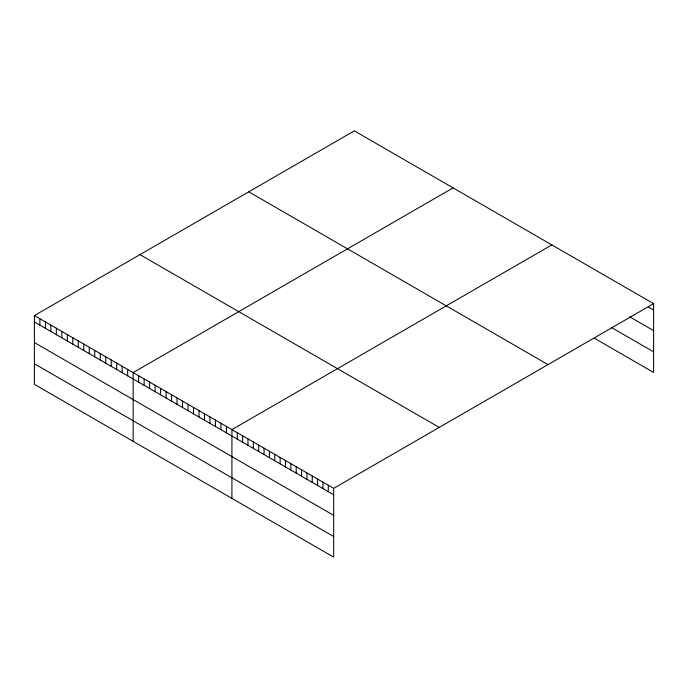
<?xml version="1.0" encoding="UTF-8"?>
<svg xmlns="http://www.w3.org/2000/svg" width="688" height="688" viewBox="0 0 688 688"><rect width="100%" height="100%" fill="white"/><g stroke="black" fill="none" stroke-linecap="round" stroke-linejoin="round"><path stroke-width="1.03" d="M653.6 303.649L333.671 488.36L333.671 557.134L34.4 384.351L34.4 315.577L354.329 130.866L653.6 303.649L653.6 372.423L594.69 338.41M453.091 187.884L133.162 372.595L133.162 441.369M551.845 244.902L231.916 429.613L231.916 498.387M648.242 306.96L653.6 310.056M629.503 316.721L653.6 330.636M611.649 327.617L653.6 351.835M248.755 191.823L548.026 364.606M139.974 254.629L439.245 427.411M34.4 315.577L333.671 488.36M34.4 321.975L333.671 494.758M34.4 342.564L333.671 515.346M34.4 363.763L333.671 536.545M328.314 485.272L328.314 491.671M322.956 482.176L322.956 488.575M317.607 479.089L317.607 485.487M312.249 475.993L312.249 482.391M306.891 472.905L306.891 479.304M301.542 469.809L301.542 476.208M296.184 466.722L296.184 473.12M290.826 463.626L290.826 470.024M285.468 460.539L285.468 466.937M280.119 457.443L280.119 463.841M274.761 454.355L274.761 460.754M269.404 451.259L269.404 457.658M264.054 448.163L264.054 454.57M258.697 445.076L258.697 451.474M253.339 441.98L253.339 448.387M247.981 438.892L247.981 445.291M242.632 435.796L242.632 442.195M237.274 432.709L237.274 439.107M226.429 426.448L226.429 432.847M220.943 423.283L220.943 429.682M215.456 420.11L215.456 426.508M209.969 416.945L209.969 423.344M204.482 413.78L204.482 420.179M198.995 410.607L198.995 417.005M193.509 407.442L193.509 413.841M188.022 404.277L188.022 410.676M182.535 401.104L182.535 407.502M177.048 397.939L177.048 404.338M171.57 394.774L171.57 401.173M166.083 391.601L166.083 397.999M160.596 388.436L160.596 394.835M155.11 385.271L155.11 391.67M149.623 382.098L149.623 388.496M144.136 378.933L144.136 385.332M138.649 375.768L138.649 382.167M127.676 369.43L127.676 375.829M122.189 366.265L122.189 372.664M116.702 363.092L116.702 369.49M111.215 359.927L111.215 366.326M105.728 356.762L105.728 363.161M100.242 353.589L100.242 359.987M94.755 350.424L94.755 356.823M89.268 347.259L89.268 353.658M83.781 344.086L83.781 350.484M78.294 340.921L78.294 347.32M72.808 337.756L72.808 344.155M67.321 334.583L67.321 340.981M61.834 331.418L61.834 337.817M56.347 328.253L56.347 334.652M50.86 325.08L50.86 331.478M45.374 321.915L45.374 328.314M39.887 318.75L39.887 325.149"/></g></svg>
